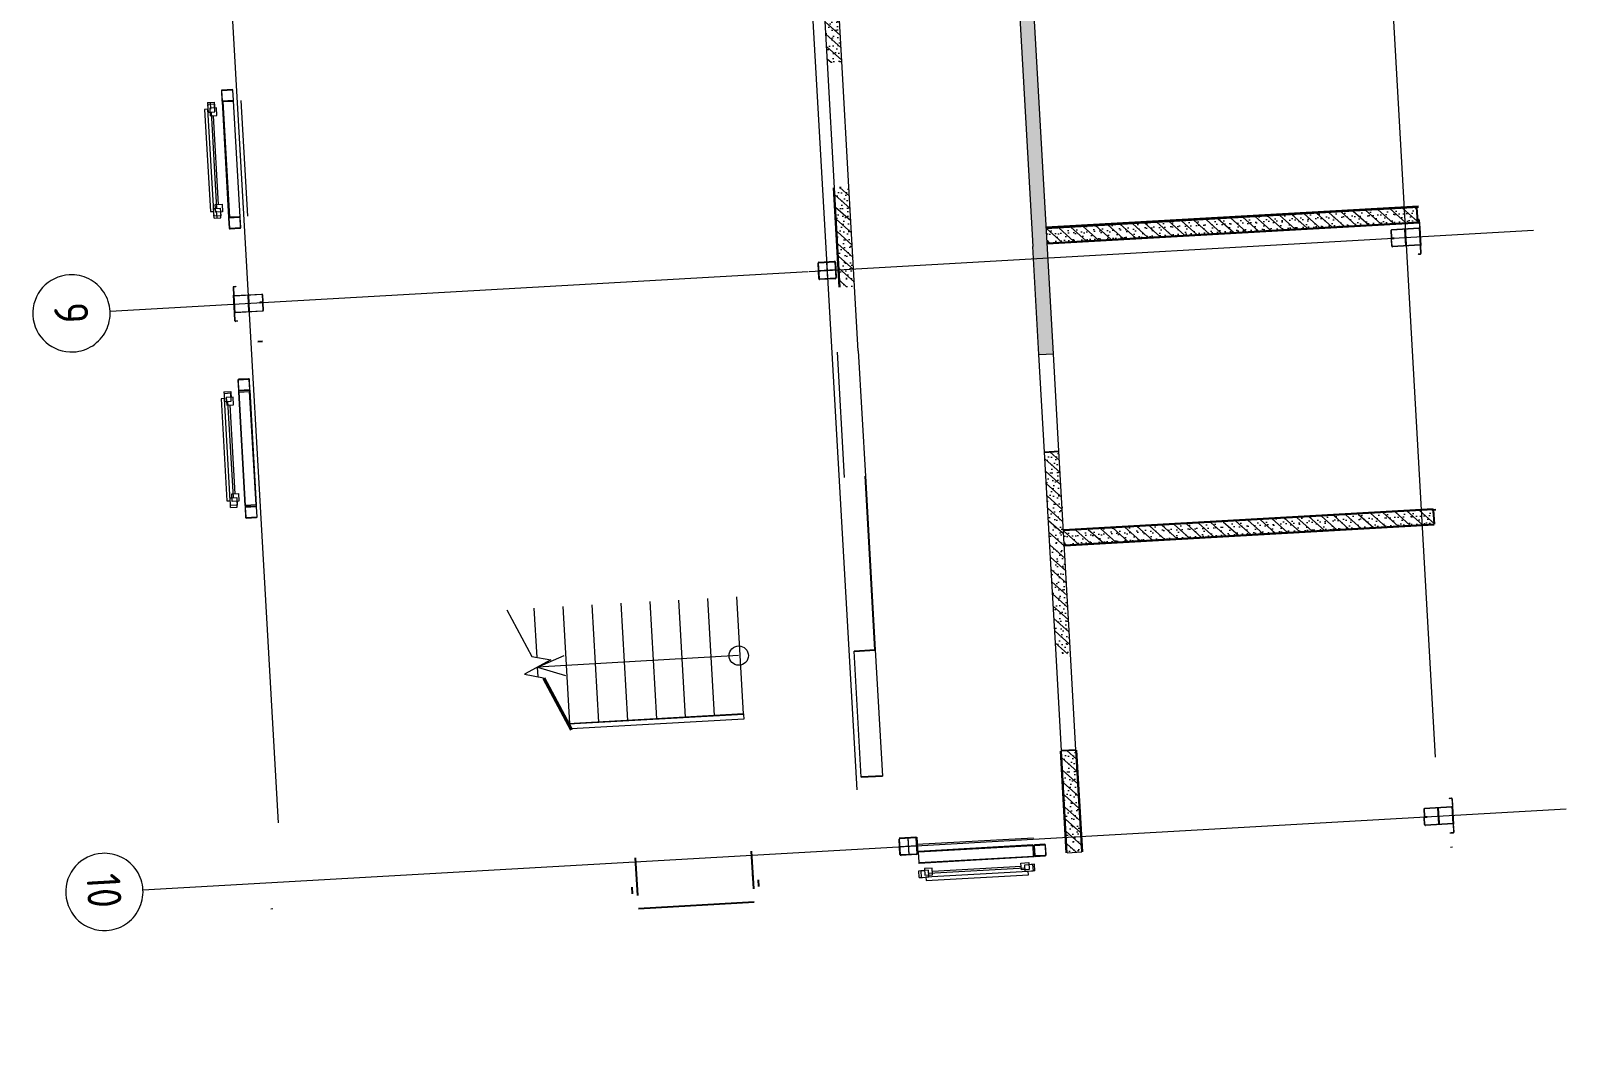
# Model space of a CAD drawing. Header units: metres. Extents: x 107714.6 to 107779.2, y 110780.1 to 110851.4.
# Drawn here: x 107763.26 to 107779.16, y 110799 to 110809.56 of the extents above; entities that cross this region are included whole.
import ezdxf

# ---------------------------------------------------------------- set-up
doc = ezdxf.new("R2010")
doc.units = ezdxf.units.M
for name, pattern in [('_ШПТ__20_т__2_5__Линия сетки', [25, 20, -2.5, 0, -2.5]), ('CENTER', [50.8, 31.75, -6.35, 6.35, -6.35]), ('GOST2.303 5', [24, 20, -1.5, 1, -1.5]), ('XKITLINE00', [0]), ('невидимаяX2', [19.05, 12.7, -6.35])]:
    doc.linetypes.add(name, pattern=pattern)
doc.layers.add('_1-1_ Внутренние стены', color=7, linetype='Continuous')
for name, color, linetype, lineweight in [('Part', 5, 'Continuous', 0), ('Обычные линии', 7, 'Continuous', 40), ('ОСИ', 251, 'CENTER', 18), ('Размерные', 45, 'Continuous', 15), ('Стены', 7, 'Continuous', 18), ('Типовые аннотации', 7, 'Continuous', 18), ('Элементы узлов', 7, 'Continuous', 18)]:
    doc.layers.add(name, color=color, linetype=linetype, lineweight=lineweight)
doc.layers.add('Вспомогательные', color=6, linetype='Continuous', plot=False)
for name, color, linetype, lineweight, true_color in [('Каркас несущий', 7, 'Continuous', 18, 0x800040), ('Каркас_Импост', 7, 'Continuous', 9, 0x804000), ('Лестницы', 7, 'Continuous', 9, 0x506c76), ('Несущие колонны', 7, 'Continuous', 18, 0x800040), ('Ограждение', 7, 'Continuous', 9, 0x408080), ('Окна', 7, 'Continuous', 9, 0x0080c0), ('Отлив', 7, 'Continuous', 9, 0x008080), ('Поручни', 7, 'Continuous', 9, 0x408080), ('Скрытые грани', 7, 'Continuous', 18, 0x800040)]:
    doc.layers.add(name, color=color, linetype=linetype, lineweight=lineweight, true_color=true_color)
doc.styles.add('GOST Common', font='GOST_Common.ttf', dxfattribs={"width": 0.9, "height": 350})

# ---------------------------------------------------------------- blocks, each defined once
blk = doc.blocks.new('102_Окно_1Створка_Ф_ГОСТ23166-99 - 1160х1750_1170_h-1445330-_О__L1_0_000_')
at = {"layer": 'Каркас_Импост', "color": 7, "lineweight": 18}
for p, q in [((-638.1, 475), (-638.1, 405)), ((-638.1, 475), (-603.1, 475)), ((-638.1, 405), (-603.1, 405)), ((-618.1, 475), (-538.1, 475)), ((-618.1, 405), (-618.1, 475)), ((-618.1, 475), (-538.1, 475)), ((-618.1, 405), (-618.1, 475)), ((-538.1, 405), (-618.1, 405)), ((-578.1, 405), (-618.1, 405)), ((-578.1, 385), (-578.1, 455)), ((-578.1, 455), (-498.1, 455)), ((-498.1, 385), (-578.1, 385)), ((-538.1, 475), (-538.1, 405)), ((-538.1, 475), (-538.1, 455)), ((-538.1, 440), (461.9, 440)), ((-498.1, 455), (-498.1, 385)), ((-498.1, 420), (421.9, 420)), ((421.9, 455), (421.9, 385)), ((501.9, 455), (421.9, 455)), ((421.9, 385), (501.9, 385)), ((541.9, 475), (461.9, 475)), ((461.9, 475), (461.9, 405)), ((461.9, 475), (461.9, 455)), ((541.9, 475), (461.9, 475)), ((461.9, 405), (541.9, 405)), ((501.9, 385), (501.9, 455)), ((541.9, 405), (501.9, 405)), ((561.9, 475), (526.9, 475)), ((561.9, 405), (526.9, 405)), ((541.9, 405), (541.9, 475)), ((541.9, 405), (541.9, 475)), ((561.9, 475), (561.9, 405))]:
    blk.add_line(p, q, dxfattribs=at)
at = {"layer": 'Отлив', "color": 7}
for p, q in [((491.9, 510), (-568.1, 510)), ((-568.1, 510), (-568.1, 475)), ((491.9, 475), (491.9, 510)), ((-568.1, 475), (491.9, 475))]:
    blk.add_line(p, q, dxfattribs=at)
blk = doc.blocks.new('243_КолоннаНесущая_Труба_ГОСТ 30245-2003 - 120x120x5-1251786-_О__L1_0_000_')
at = {"layer": 'Несущие колонны', "color": 7, "lineweight": 5}
for p, q in [((-60, 51), (-60, -51)), ((-55, -51), (-55, 51)), ((51, 60), (-51, 60)), ((-51, 55), (51, 55)), ((55, 51), (55, -51)), ((60, -51), (60, 51)), ((51, -55), (-51, -55)), ((-51, -60), (51, -60))]:
    blk.add_line(p, q, dxfattribs=at)
for centre, radius, start, end in [((-51, 51), 9, 90, 180), ((-51, 51), 4, 90, 180), ((51, 51), 9, 0, 90), ((51, 51), 4, 0, 90), ((-51, -51), 9, 180, 270), ((-51, -51), 4, 180, 270), ((51, -51), 9, 270, 360), ((51, -51), 4, 270, 0)]:
    blk.add_arc(centre, radius, start, end, dxfattribs=at)
blk = doc.blocks.new('243_КолоннаНесущая_Труба_ГОСТ 30245-2003 - 120x120x5-1170525-_О__L1_0_000_')
at = {"layer": 'Несущие колонны', "color": 7, "lineweight": 5}
for p, q in [((-60, 51), (-60, -51)), ((-55, -51), (-55, 51)), ((51, 60), (-51, 60)), ((-51, 55), (51, 55)), ((55, 51), (55, -51)), ((60, -51), (60, 51)), ((51, -55), (-51, -55)), ((-51, -60), (51, -60))]:
    blk.add_line(p, q, dxfattribs=at)
for centre, radius, start, end in [((-51, 51), 9, 90, 180), ((-51, 51), 4, 90, 180), ((51, 51), 9, 0, 90), ((51, 51), 4, 0, 90), ((-51, -51), 9, 180, 270), ((-51, -51), 4, 180, 270), ((51, -51), 9, 270, 360), ((51, -51), 4, 270, 0)]:
    blk.add_arc(centre, radius, start, end, dxfattribs=at)
blk = doc.blocks.new('253_Балка_Труба_ГОСТ 30245-2003 - 120x120x5-1251540-_О__L1_0_000_')
at = {"layer": 'Каркас несущий', "color": 7}
for p, q in [((622, 60), (-552, 60)), ((-552, 51), (-552, 60)), ((-552, -51), (-552, 51)), ((622, 60), (622, 51)), ((622, 51), (622, -51)), ((-552, -60), (-552, -51)), ((-552, -60), (622, -60)), ((622, -51), (622, -60))]:
    blk.add_line(p, q, dxfattribs=at)
at = {"layer": 'Скрытые грани', "color": 7}
for p, q in [((-552, 55), (622, 55)), ((-552, -55), (622, -55))]:
    blk.add_line(p, q, dxfattribs=at)
blk = doc.blocks.new('253_Балка_Труба_ГОСТ 30245-2003 - 120x120x5-1324223-_О__L1_0_000_')
at = {"layer": 'Каркас несущий', "color": 7}
for p, q in [((592, 60), (-592, 60)), ((-592, 51), (-592, 60)), ((-592, -51), (-592, 51)), ((592, 60), (592, 51)), ((592, 51), (592, -51)), ((-592, -60), (-592, -51)), ((-592, -60), (592, -60)), ((592, -51), (592, -60))]:
    blk.add_line(p, q, dxfattribs=at)
at = {"layer": 'Скрытые грани', "color": 7}
for p, q in [((-592, 55), (592, 55)), ((-592, -55), (592, -55))]:
    blk.add_line(p, q, dxfattribs=at)
blk = doc.blocks.new('Ограждение - Ограждение-1240041-_О__L1_0_000_')
at = {"layer": 'Поручни', "color": 7}
for p, q in [((43499, 4875), (43505, 4875)), ((43499, 4875), (43499, 3058)), ((43505, 4875), (43555, 4875)), ((43505, 4875), (43505, 3061)), ((43555, 4875), (43555, 3084))]:
    blk.add_line(p, q, dxfattribs=at)
blk = doc.blocks.new('012_Стрелка _ЭлУзла_Линия_ - Стрелка с пустым кружком-1338631-_О__L1_0_000_')
at = {"layer": 'Элементы узлов'}
blk.add_line((1, 0), (2085, 0), dxfattribs=at)
blk = doc.blocks.new('Ось сетки - Круг_Ø8 мм-6577-_О__L1_0_000_')
at = {"layer": 'ОСИ', "lineweight": 20}
for start, end in [(360, 180), (180, 360)]:
    blk.add_arc((0, 0), 4, start, end, dxfattribs=at)
blk = doc.blocks.new('к4')
at = {"color": 0, "linetype": 'GOST2.303 5', "lineweight": 5, "ltscale": 150}
for p, q in [((4150606, 536686), (4150790, 536686)), ((4150698, 536778), (4150698, 536594))]:
    blk.add_line(p, q, dxfattribs=at)
at = {"color": 0, "linetype": 'Continuous', "lineweight": 5, "ltscale": 150}
for p, q in [((4150608, 536606), (4150608, 536766)), ((4150613, 536606), (4150613, 536766)), ((4150618, 536776), (4150778, 536776)), ((4150618, 536771), (4150778, 536771)), ((4150783, 536766), (4150783, 536606)), ((4150788, 536766), (4150788, 536606)), ((4150778, 536601), (4150618, 536601)), ((4150778, 536596), (4150618, 536596))]:
    blk.add_line(p, q, dxfattribs=at)
for centre, radius, start, end in [((4150618, 536766), 10, 90, 180), ((4150618, 536766), 5, 90, 180), ((4150778, 536766), 10, 0, 90), ((4150778, 536766), 5, 0, 90), ((4150618, 536606), 10, 180, 270), ((4150618, 536606), 5, 180, 270), ((4150778, 536606), 5, 270, 0), ((4150778, 536606), 10, 270, 0)]:
    blk.add_arc(centre, radius, start, end, dxfattribs=at)
at = {"layer": 'Вспомогательные', "color": 0, "lineweight": 5, "ltscale": 10}
blk.add_line((4150613, 536686), (4150783, 536686), dxfattribs=at)
blk = doc.blocks.new('к3')
at = {"color": 0, "linetype": 'ByBlock', "lineweight": -2, "ltscale": 200}
for p, q in [((4147418, 542806), (4147418, 542828)), ((4147418, 542806), (4147421, 542806)), ((4147421, 542806), (4147421, 542828)), ((4147426, 542836), (4147505, 542836)), ((4147426, 542833), (4147505, 542833)), ((4147510, 542828), (4147510, 542544)), ((4147513, 542828), (4147513, 542544)), ((4147683, 542828), (4147683, 542544)), ((4147686, 542828), (4147686, 542544)), ((4147770, 542836), (4147691, 542836)), ((4147770, 542833), (4147691, 542833)), ((4147775, 542806), (4147775, 542828)), ((4147778, 542806), (4147775, 542806)), ((4147778, 542806), (4147778, 542828)), ((4147594, 542544), (4147594, 542567)), ((4147594, 542567), (4147597, 542567)), ((4147597, 542544), (4147597, 542567)), ((4147599, 542544), (4147599, 542567)), ((4147602, 542567), (4147599, 542567)), ((4147602, 542544), (4147602, 542567)), ((4147518, 542539), (4147589, 542539)), ((4147518, 542536), (4147589, 542536)), ((4147678, 542539), (4147607, 542539)), ((4147678, 542536), (4147607, 542536))]:
    blk.add_line(p, q, dxfattribs=at)
for centre, radius, start, end in [((4147426, 542828), 8, 90, 180), ((4147426, 542828), 5, 90, 180), ((4147505, 542828), 8, 0, 90), ((4147505, 542828), 5, 0, 90), ((4147691, 542828), 8, 90, 180), ((4147691, 542828), 5, 90, 180), ((4147770, 542828), 8, 0, 90), ((4147770, 542828), 5, 0, 90), ((4147518, 542544), 8, 180, 270), ((4147518, 542544), 5, 180, 270), ((4147589, 542544), 8, 270, 0), ((4147589, 542544), 5, 270, 0), ((4147607, 542544), 8, 180, 270), ((4147607, 542544), 5, 180, 270), ((4147678, 542544), 5, 270, 0), ((4147678, 542544), 8, 270, 0)]:
    blk.add_arc(centre, radius, start, end, dxfattribs=at)
at = {"layer": 'Вспомогательные', "color": 0, "ltscale": 10}
for p, q in [((4147690, 542836), (4147505, 542836)), ((4147683, 542686), (4147513, 542686))]:
    blk.add_line(p, q, dxfattribs=at)

msp = doc.modelspace()

# ---------------------------------------------------------------- hatches: boundary and pattern name
at = {"layer": '_1-1_ Внутренние стены', "linetype": 'Continuous', "lineweight": 0, "true_color": 0x000000}
h = msp.add_hatch(dxfattribs=at)
h.set_pattern_fill('ГАЗОБЕТОН_0004', color=18, scale=0.001, angle=-86.74695, style=0, pattern_type=2)
h.set_pattern_definition([(318.25305, (107765.24275, 110769.50106), (0.05992578, 0.06714835), []), (3.25305, (107765.30268, 110769.568205), (-0.00459642, 0.08086948), [0, -0.054, 0, -0.081]), (68.25305, (107765.36983, 110769.50828), (0.07523517, -0.03001115), [0, -0.0396, 0, -0.0684])])
h.paths.add_polyline_path([(107773.4532, 110813.169), (107773.3034, 110813.1605), (107773.6989, 110806.2018), (107773.8487, 110806.2103)])
h = msp.add_hatch(dxfattribs=at)
h.set_pattern_fill('ГАЗОБЕТОН_0004', color=18, scale=0.001, angle=-86.74695, style=0, pattern_type=2)
h.set_pattern_definition([(318.25305, (107763.347895, 110767.33003), (0.05992578, 0.06714835), []), (3.25305, (107763.40782, 110767.39718), (-0.00459642, 0.08086948), [0, -0.054, 0, -0.081]), (68.25305, (107763.47497, 110767.337255), (0.07523517, -0.03001115), [0, -0.0396, 0, -0.0684])])
h.paths.add_polyline_path([(107771.5583, 110810.998), (107771.4086, 110810.9895), (107771.5087, 110809.2273), (107771.6585, 110809.2359)])
h = msp.add_hatch(dxfattribs=at)
h.set_pattern_fill('ГАЗОБЕТОН_0004', color=18, scale=0.001, angle=-86.74695, style=0, pattern_type=2)
h.set_pattern_definition([(318.25305, (107763.52182, 110764.26997), (0.05992578, 0.06714835), []), (3.25305, (107763.58175, 110764.33712), (-0.00459642, 0.08086948), [0, -0.054, 0, -0.081]), (68.25305, (107763.648896, 110764.277194), (0.07523517, -0.03001115), [0, -0.0396, 0, -0.0684])])
h.paths.add_polyline_path([(107771.7322, 110807.938), (107771.5825, 110807.9294), (107771.6409, 110806.9011), (107771.7907, 110806.9096)])
h = msp.add_hatch(dxfattribs=at)
h.set_pattern_fill('ГАЗОБЕТОН_0004', color=18, scale=0.001, angle=-86.74695, style=0, pattern_type=2)
h.set_pattern_definition([(318.25305, (107768.83722, 110764.02621), (0.05992578, 0.06714835), []), (3.25305, (107768.897145, 110764.093354), (-0.00459642, 0.08086948), [0, -0.054, 0, -0.081]), (68.25305, (107768.96429, 110764.03343), (0.07523517, -0.03001115), [0, -0.0396, 0, -0.0684])])
h.paths.add_polyline_path([(107773.7749, 110807.5082), (107777.6087, 110807.7261), (107777.6172, 110807.5763), (107773.7834, 110807.3584)])
h = msp.add_hatch(dxfattribs=at)
h.set_pattern_fill('ГАЗОБЕТОН_0004', color=18, scale=0.001, angle=-86.74695, style=0, pattern_type=2)
h.set_pattern_definition([(318.25305, (107765.69558, 110761.533915), (0.05992578, 0.06714835), []), (3.25305, (107765.75551, 110761.60106), (-0.00459642, 0.08086948), [0, -0.054, 0, -0.081]), (68.25305, (107765.82266, 110761.54114), (0.07523517, -0.03001115), [0, -0.0396, 0, -0.0684])])
h.paths.add_polyline_path([(107773.906, 110805.2019), (107773.7562, 110805.1934), (107773.8754, 110803.0968), (107774.0252, 110803.1053)])
h = msp.add_hatch(dxfattribs=at)
h.set_pattern_fill('ГАЗОБЕТОН_0004', color=18, scale=0.001, angle=-86.74695, style=0, pattern_type=2)
h.set_pattern_definition([(318.25305, (107769.01512, 110760.89626), (0.05992578, 0.06714835), []), (3.25305, (107769.07504, 110760.963406), (-0.00459642, 0.08086948), [0, -0.054, 0, -0.081]), (68.25305, (107769.14219, 110760.90348), (0.07523517, -0.03001115), [0, -0.0396, 0, -0.0684])])
h.paths.add_polyline_path([(107773.9528, 110804.3782), (107777.7866, 110804.5961), (107777.7951, 110804.4464), (107773.9613, 110804.2285)])
h = msp.add_hatch(dxfattribs=at)
h.set_pattern_fill('ГАЗОБЕТОН_0004', color=18, scale=0.001, angle=-86.74695, style=0, pattern_type=2)
h.set_pattern_definition([(318.25305, (107765.8715, 110758.43891), (0.05992578, 0.06714835), []), (3.25305, (107765.93142, 110758.50606), (-0.00459642, 0.08086948), [0, -0.054, 0, -0.081]), (68.25305, (107765.99857, 110758.44613), (0.07523517, -0.03001115), [0, -0.0396, 0, -0.0684])])
h.paths.add_polyline_path([(107774.0819, 110802.1069), (107773.9322, 110802.0984), (107773.992, 110801.0451), (107774.1418, 110801.0536)])

# ---------------------------------------------------------------- linework, layer by layer
for points in [[(107771.6324, 110807.9323), (107771.6524, 110807.9334)], [(107771.6324, 110807.9323), (107771.6524, 110807.9334)], [(107777.6281, 110807.7372), (107773.7744, 110807.5182)], [(107777.6287, 110807.7272), (107773.7749, 110807.5082)], [(107777.6287, 110807.7272), (107773.7749, 110807.5082)], [(107777.6087, 110807.7261), (107777.6172, 110807.5763)], [(107777.6087, 110807.7261), (107777.6172, 110807.5763)], [(107777.5011, 110807.3293), (107777.4962, 110807.4142)], [(107777.5011, 110807.3293), (107777.4962, 110807.4142)], [(107765.6122, 110806.3381), (107765.6601, 110806.3408)], [(107765.6122, 110806.3381), (107765.6601, 110806.3408)], [(107773.7562, 110805.1934), (107773.906, 110805.2019)], [(107773.7562, 110805.1934), (107773.906, 110805.2019)], [(107772.0046, 110803.1457), (107771.9025, 110804.9428)], [(107772.0046, 110803.1457), (107771.9025, 110804.9428)], [(107777.7796, 110804.5957), (107777.8068, 110804.5973)], [(107777.7796, 110804.5957), (107777.8068, 110804.5973)], [(107777.7796, 110804.5957), (107777.7839, 110804.5209)], [(107777.7796, 110804.5957), (107777.7882, 110804.446)], [(107777.7796, 110804.5957), (107777.7839, 110804.5209)], [(107777.7796, 110804.5957), (107777.7882, 110804.446)], [(107771.785, 110803.1332), (107772.0046, 110803.1457)], [(107771.785, 110803.1332), (107772.0046, 110803.1457)], [(107774.0819, 110802.1069), (107773.9322, 110802.0984)], [(107774.0819, 110802.1069), (107773.9322, 110802.0984)], [(107772.079, 110801.8378), (107771.8593, 110801.8253)], [(107772.079, 110801.8378), (107771.8593, 110801.8253)], [(107777.8415, 110801.339), (107777.8367, 110801.4239)], [(107777.8415, 110801.339), (107777.8367, 110801.4239)], [(107772.432, 110801.1768), (107772.4335, 110801.1518)], [(107772.432, 110801.1768), (107772.4335, 110801.1518)], [(107769.545, 110800.6021), (107769.5229, 110800.9914)], [(107769.545, 110800.6021), (107769.5229, 110800.9914)], [(107770.7209, 110801.0595), (107770.7431, 110800.6702)], [(107770.7209, 110801.0595), (107770.7431, 110800.6702)], [(107770.7929, 110800.7631), (107770.7967, 110800.6951)], [(107770.7929, 110800.7631), (107770.7967, 110800.6951)], [(107769.485, 110800.6888), (107769.489, 110800.6189)], [(107769.485, 110800.6888), (107769.489, 110800.6189)], [(107770.7509, 110800.5322), (107769.5528, 110800.4641)], [(107770.7509, 110800.5322), (107769.5528, 110800.4641)]]:
    msp.add_lwpolyline(points)
at = {"layer": 'Part', "color": 6, "linetype": 'XKITLINE00', "lineweight": 0}
for points, elevation in [([(107772.2503, 110801.1986), (107772.43, 110801.2088)], 20.5125), ([(107772.4344, 110801.207), (107772.4446, 110801.0273)], 20.5342)]:
    msp.add_lwpolyline(points, dxfattribs=dict(at, elevation=elevation))
at = {"layer": 'Каркас несущий', "color": 7}
for p, q in [((107765.2417, 110808.8211), (107765.3098, 110807.623)), ((107765.4296, 110807.6298), (107765.3615, 110808.8279))]:
    msp.add_line(p, q, dxfattribs=at)
at = {"layer": 'Лестницы', "color": 7}
for p, q in [((107769.4419, 110802.4151), (107769.3731, 110803.6271)), ((107769.4419, 110802.4151), (107769.3731, 110803.6271)), ((107769.7415, 110802.4321), (107769.6726, 110803.6442)), ((107769.7415, 110802.4321), (107769.6726, 110803.6442)), ((107770.041, 110802.4491), (107769.9721, 110803.6612)), ((107770.041, 110802.4491), (107769.9721, 110803.6612)), ((107770.3405, 110802.4662), (107770.2716, 110803.6782)), ((107770.3405, 110802.4662), (107770.2716, 110803.6782)), ((107770.64, 110802.4832), (107770.5711, 110803.6952)), ((107770.64, 110802.4832), (107770.5711, 110803.6952)), ((107768.1905, 110803.5599), (107768.45, 110803.0772)), ((107768.5034, 110803.0673), (107768.4745, 110803.5761)), ((107768.5034, 110803.0673), (107768.4745, 110803.5761)), ((107768.8429, 110802.381), (107768.774, 110803.5931)), ((107768.8429, 110802.381), (107768.774, 110803.5931)), ((107769.1424, 110802.3981), (107769.0735, 110803.6101)), ((107769.1424, 110802.3981), (107769.0735, 110803.6101)), ((107768.6468, 110803.041), (107768.3715, 110802.8931)), ((107768.45, 110803.0772), (107768.6468, 110803.041)), ((107768.3715, 110802.8931), (107768.5683, 110802.8569)), ((107768.4945, 110802.9592), (107768.4943, 110802.9631)), ((107768.4945, 110802.9592), (107768.4943, 110802.9631)), ((107768.4998, 110802.8671), (107768.4996, 110802.8695)), ((107768.4998, 110802.8671), (107768.4996, 110802.8695)), ((107768.5148, 110802.8668), (107768.5091, 110802.967)), ((107768.5148, 110802.8668), (107768.5091, 110802.967)), ((107768.5683, 110802.8569), (107768.57, 110802.8537))]:
    msp.add_line(p, q, dxfattribs=at)
at = {"layer": 'Обычные линии'}
msp.add_line((107768.8592, 110802.3182), (107768.5716, 110802.8534), dxfattribs=at)
at = {"layer": 'ОСИ', "linetype": '_ШПТ__20_т__2_5__Линия сетки'}
for p, q in [((107775.2427, 110847.0626), (107777.9358, 110799.68)), ((107769.2524, 110846.7221), (107771.9455, 110799.3395)), ((107763.2621, 110846.3817), (107765.9552, 110798.999)), ((107771.3207, 110807.0632), (107778.8172, 110807.4893)), ((107764.0827, 110806.6518), (107771.3082, 110807.0625)), ((107764.4231, 110800.6615), (107779.1576, 110801.4989))]:
    msp.add_line(p, q, dxfattribs=at)
at = {"layer": 'Стены'}
for points in [[(107773.3034, 110813.1605), (107773.6354, 110807.32)], [(107765.1258, 110808.7444), (107765.1219, 110808.8143)], [(107765.2507, 110808.8216), (107765.3187, 110807.6235)], [(107765.4296, 110807.6298), (107765.3615, 110808.8279)], [(107765.4364, 110808.8321), (107765.5044, 110807.6341)], [(107765.19, 110807.6162), (107765.186, 110807.6861)], [(107777.6287, 110807.7272), (107773.7749, 110807.5082)], [(107773.7834, 110807.3584), (107777.6372, 110807.5775)], [(107773.784, 110807.3484), (107777.6378, 110807.5675)], [(107773.6989, 110806.2018), (107773.8487, 110806.2103)], [(107765.4119, 110805.8259), (107765.48, 110804.6278)], [(107765.5998, 110804.6346), (107765.5317, 110805.8327)], [(107777.9518, 110801.2501), (107777.9717, 110801.2512)], [(107772.4346, 110801.1318), (107773.6426, 110801.2005)], [(107777.9802, 110801.1015), (107777.9603, 110801.1004)], [(107772.4506, 110800.9374), (107773.6487, 110801.0055)], [(107773.992, 110801.0451), (107774.1418, 110801.0536)], [(107769.5399, 110800.6919), (107769.5354, 110800.7717)], [(107770.738, 110800.76), (107770.7334, 110800.8398)], [(107765.7668, 110800.4624), (107765.7469, 110800.4613)]]:
    msp.add_lwpolyline(points, dxfattribs=at)
at = {"layer": 'Стены', "lineweight": 18}
for points in [[(107773.8487, 110806.2103), (107773.4532, 110813.169)], [(107771.5087, 110809.2273), (107771.4086, 110810.9895)], [(107771.6585, 110809.2359), (107771.5583, 110810.998)], [(107771.6309, 110806.9005), (107771.5725, 110807.9289)], [(107771.6409, 110806.9011), (107771.5825, 110807.9294)], [(107771.8287, 110806.2407), (107771.7322, 110807.938)], [(107773.6989, 110806.2018), (107773.6354, 110807.32)], [(107773.8187, 110804.0952), (107773.7562, 110805.1934)], [(107774.0252, 110803.1053), (107773.906, 110805.2019)], [(107777.7791, 110804.6057), (107773.9522, 110804.3882)], [(107777.7796, 110804.5957), (107773.9528, 110804.3782)], [(107777.7882, 110804.446), (107773.9613, 110804.2285)], [(107777.7887, 110804.436), (107773.9619, 110804.2185)], [(107773.8754, 110803.0968), (107773.8187, 110804.0952)], [(107773.982, 110801.0445), (107773.9222, 110802.0978)], [(107773.992, 110801.0451), (107773.9322, 110802.0984)], [(107774.1418, 110801.0536), (107774.0819, 110802.1069)], [(107774.1518, 110801.0542), (107774.0919, 110802.1075)]]:
    msp.add_lwpolyline(points, dxfattribs=at)
at = {"layer": 'Стены', "linetype": 'невидимаяX2'}
for points in [[(107771.5825, 110807.9294), (107771.5087, 110809.2273)], [(107771.7322, 110807.938), (107771.6585, 110809.2359)], [(107771.6091, 110806.2282), (107771.6828, 110804.9303)], [(107771.8287, 110806.2407), (107771.9025, 110804.9428)], [(107773.7562, 110805.1934), (107773.6989, 110806.2018)], [(107773.906, 110805.2019), (107773.8487, 110806.2103)], [(107772.0046, 110803.1457), (107772.079, 110801.8378)], [(107771.8593, 110801.8253), (107771.785, 110803.1332)], [(107773.9322, 110802.0984), (107773.8754, 110803.0968)], [(107774.0819, 110802.1069), (107774.0252, 110803.1053)]]:
    msp.add_lwpolyline(points, dxfattribs=at)
at = {"layer": 'Типовые аннотации', "lineweight": 20}
for q in [(107768.7848, 110803.0855), (107768.7964, 110802.8806)]:
    msp.add_line((107768.5091, 110802.967), q, dxfattribs=at)
msp.add_circle((107770.5908, 110803.0854), 0.1, dxfattribs=at)

# ---------------------------------------------------------------- block references
at = {"layer": 'Каркас несущий', "color": 7}
for name, p, xscale, yscale, zscale, rotation in [('253_Балка_Труба_ГОСТ 30245-2003 - 120x120x5-1251540-_О__L1_0_000_', (107765.5079, 110805.1953), 0.001, 0.001, 0.001, 93.25791807366866), ('253_Балка_Труба_ГОСТ 30245-2003 - 120x120x5-1324223-_О__L1_0_000_', (107773.0463, 110801.0314), 0.0009999999999999998, 0.0009999999999999998, 0.0009999999999999998, 3.253049744861902)]:
    msp.add_blockref(name, p, dxfattribs=dict(at, xscale=xscale, yscale=yscale, zscale=zscale, rotation=rotation))
at = {"layer": 'Несущие колонны', "color": 7, "xscale": 0.0009999999999999998, "yscale": 0.0009999999999999998, "zscale": 0.0009999999999999998, "rotation": 273.2530497448619}
for name, p in [('243_КолоннаНесущая_Труба_ГОСТ 30245-2003 - 120x120x5-1251786-_О__L1_0_000_', (107765.2982, 110808.8846)), ('243_КолоннаНесущая_Труба_ГОСТ 30245-2003 - 120x120x5-1251786-_О__L1_0_000_', (107765.3731, 110807.5665)), ('243_КолоннаНесущая_Труба_ГОСТ 30245-2003 - 120x120x5-1170525-_О__L1_0_000_', (107765.4684, 110805.8892)), ('243_КолоннаНесущая_Труба_ГОСТ 30245-2003 - 120x120x5-1170525-_О__L1_0_000_', (107765.5433, 110804.5713)), ('243_КолоннаНесущая_Труба_ГОСТ 30245-2003 - 120x120x5-1170525-_О__L1_0_000_', (107773.7102, 110801.0691))]:
    msp.add_blockref(name, p, dxfattribs=at)
at = {"layer": 'Ограждение', "color": 7, "xscale": 0.0009999999999999998, "yscale": 0.0009999999999999998, "zscale": 0.0009999999999999998, "rotation": 273.2530497448619}
msp.add_blockref('Ограждение - Ограждение-1240041-_О__L1_0_000_', (107763.3045, 110845.6355), dxfattribs=at)
at = {"layer": 'Окна', "color": 7}
for p, xscale, yscale, zscale, rotation in [((107765.598, 110808.2785), 0.0009999999999999998, 0.0009999999999999998, 0.0009999999999999998, 93.25304974486188), ((107765.7683, 110805.2833), 0.0009999999999999998, 0.0009999999999999998, 0.0009999999999999998, 93.25304974486188), ((107772.9932, 110801.2938), 0.0009999999999999994, 0.0009999999999999994, 0.0009999999999999994, 183.2530497448618)]:
    msp.add_blockref('102_Окно_1Створка_Ф_ГОСТ23166-99 - 1160х1750_1170_h-1445330-_О__L1_0_000_', p, dxfattribs=dict(at, xscale=xscale, yscale=yscale, zscale=zscale, rotation=rotation))
at = {"layer": 'ОСИ', "lineweight": 20, "xscale": 0.09999999999999992, "yscale": 0.09999999999999992, "zscale": 0.09999999999999992, "rotation": 273.2530497448619}
for p in [(107763.6833, 110806.6291), (107764.0238, 110800.6388)]:
    msp.add_blockref('Ось сетки - Круг_Ø8 мм-6577-_О__L1_0_000_', p, dxfattribs=at)
at = {"layer": 'Размерные', "color": 0, "xscale": 0.0009999999999999998, "yscale": 0.0009999999999999998, "zscale": 0.0009999999999999998}
for name, p, rotation in [('к3', (107000.3252, 114917.5335), 273.2530497448619), ('к4', (107000.1493, 114920.6285), 273.2530497448619), ('к3', (108542.6867, 106696.6139), 93.25304974486188), ('к3', (107000.6657, 114911.5432), 273.2530497448619), ('к4', (107000.9889, 114914.6666), 273.2530497448619)]:
    msp.add_blockref(name, p, dxfattribs=dict(at, rotation=rotation))
at = {"layer": 'Элементы узлов', "xscale": 0.0009999999999999998, "yscale": 0.0009999999999999998, "zscale": 0.0009999999999999998, "rotation": 183.2530497448619}
msp.add_blockref('012_Стрелка _ЭлУзла_Линия_ - Стрелка с пустым кружком-1338631-_О__L1_0_000_', (107770.5908, 110803.0854), dxfattribs=at)

# ---------------------------------------------------------------- texts
at = {"layer": 'ОСИ', "char_height": 0.35, "attachment_point": 1, "rotation": 273.25305, "style": 'GOST Common'}
for s, insert, width in [('\\fGOST Common|b0|i0|c204|p34|;\\W.9;9', (107763.8491, 110806.7525), 0.274177), ('10', (107764.1852, 110800.8394), 0.461772)]:
    msp.add_mtext(s, dxfattribs=dict(at, insert=insert, width=width))

doc.saveas('drawing.dxf')
